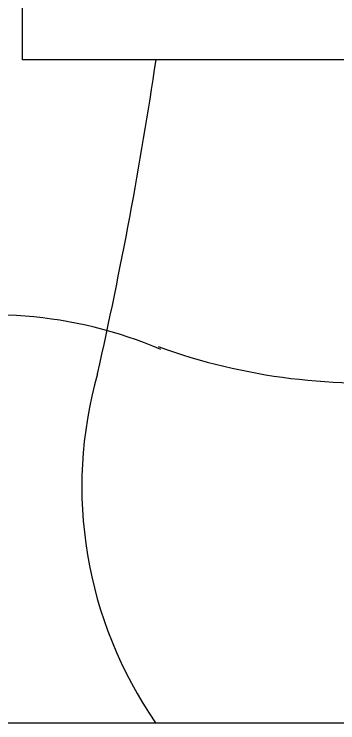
# Model space of a CAD drawing. Header units: inches. Extents: x 7.5 to 50, y 15.4 to 40.2.
# Drawn here: x 9.4608 to 9.609, y 21.2339 to 21.5588 of the extents above; entities that cross this region are included whole.
import ezdxf

# ---------------------------------------------------------------- set-up
doc = ezdxf.new("R2010")
doc.units = ezdxf.units.IN
doc.header["$MEASUREMENT"] = 0
doc.layers.add('02', color=2, linetype='Continuous')

msp = doc.modelspace()

# ---------------------------------------------------------------- linework, layer by layer
at = {"layer": '02'}
for points in [[(11.16826974418479, 23.56794742016897), (11.16826974418479, 21.53794742017013), (9.464629396372466, 21.53794742017013), (9.464629396372466, 23.56794742016897)], [(9.456908266101955, 22.28683485077014), (9.155375230866476, 22.28683485077014), (9.155375230866476, 21.23401932710218), (10.26898316018748, 21.23401932710218), (10.26898316018748, 21.53794742017013)]]:
    msp.add_lwpolyline(points, dxfattribs=at)
for centre, radius, start, end in [((7.550108857261939, 21.83164351473639), 1.997373562590576, 347.3432990858179, 351.544504732892), ((9.450905720512374, 21.22584058608587), 0.1950972082214225, 66.72349111672524, 104.487956572041), ((9.621539315250693, 21.66777535115504), 0.2779892803028675, 250.0664933504339, 275.8560774103674), ((9.681802370627402, 21.34219647546085), 0.1900520768518069, 164.1820616598298, 214.6942770884289)]:
    msp.add_arc(centre, radius, start, end, dxfattribs=at)

doc.saveas('drawing.dxf')
